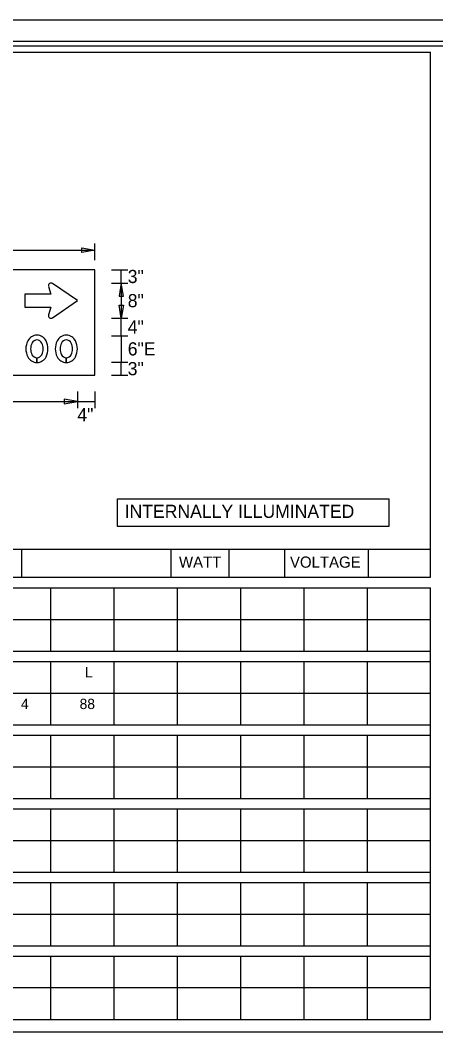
# Model space of a CAD drawing. Extents: x 764 to 1076, y -284 to -242.
# Drawn here: x 952.53 to 960.43, y -261.02 to -241.8 of the extents above; entities that cross this region are included whole.
import ezdxf

# ---------------------------------------------------------------- set-up
doc = ezdxf.new("R2010")
doc.units = 0
for name, color, linetype in [('GSBWFill', 7, 'Continuous'), ('GSColorFill', 7, 'Continuous'), ('GSDims', 7, 'Continuous'), ('GSOutline', 7, 'Continuous'), ('GSSign', 7, 'Continuous'), ('PlotBorder_dp', 7, 'Continuous'), ('SheetBorder_dp', 7, 'Continuous'), ('SheetLinesMisc2_dp', 7, 'Continuous'), ('TextLabel', 7, 'Continuous'), ('TextMinor', 7, 'Continuous')]:
    doc.layers.add(name, color=color, linetype=linetype)

msp = doc.modelspace()

# ---------------------------------------------------------------- linework, layer by layer
at = {"layer": 'GSBWFill'}
for p, q in [((953.951, -246.547), (945.951, -246.547)), ((953.951, -248.547), (953.951, -246.547)), ((952.849, -248.216), (952.849, -248.306)), ((952.849, -248.306), (952.849, -248.216)), ((953.408, -248.216), (953.408, -248.306)), ((953.408, -248.306), (953.408, -248.216)), ((945.951, -248.547), (953.951, -248.547))]:
    msp.add_line(p, q, dxfattribs=at)
for points in [[(953.07, -246.86), (953.115, -247.007), (952.618, -247.007)], [(953.143, -247.456), (953.618, -247.131), (953.143, -246.806)], [(952.618, -247.007), (952.618, -247.254), (953.115, -247.254), (953.07, -247.402)]]:
    msp.add_lwpolyline(points, dxfattribs=at)
for centre, radius, start, end in [((953.116, -246.845), 0.0481, 55.6003, 197.0573), ((953.116, -247.416), 0.0481, 162.9427, 304.3997), ((953.408, -247.983), 0.195, 26.481, 153.519), ((953.536, -248.047), 0.338, 153.519, 206.481), ((953.536, -248.047), 0.248, 153.519, 206.481), ((953.408, -247.983), 0.105, 26.481, 153.519), ((953.28, -248.047), 0.248, 333.519, 26.481), ((953.28, -248.047), 0.338, 333.519, 26.481), ((953.408, -248.111), 0.195, 206.481, 270), ((953.408, -248.111), 0.105, 206.481, 270), ((953.408, -248.111), 0.105, 270.0136, 333.519), ((953.408, -248.111), 0.195, 270.0073, 333.519)]:
    msp.add_arc(centre, radius, start, end, dxfattribs=at)
for centre, major_axis, start_param, end_param in [((952.849, -247.983), (0, 0.195), 5.17457, 7.3918), ((952.977, -248.047), (0, 0.338), 1.108615, 2.032978), ((952.977, -248.047), (0, 0.248), 1.108615, 2.032978), ((952.849, -247.983), (0, 0.105), 5.17457, 7.3918), ((952.721, -248.047), (0, 0.248), 4.250208, 5.17457), ((952.721, -248.047), (0, 0.338), 4.250208, 5.17457), ((952.849, -248.111), (0, 0.195), 2.032978, 3.141593), ((952.849, -248.111), (0, 0.105), 2.032978, 3.141593), ((952.849, -248.111), (0, 0.105), 3.141831, 4.250208), ((952.849, -248.111), (0, 0.195), 3.141721, 4.250208)]:
    msp.add_ellipse(centre, major_axis=major_axis, ratio=0.999998, start_param=start_param, end_param=end_param, dxfattribs=at)
at = {"layer": 'GSColorFill'}
for p, q in [((953.951, -246.547), (945.951, -246.547)), ((953.951, -246.547), (945.951, -246.547)), ((953.951, -248.547), (953.951, -246.547)), ((953.951, -248.547), (953.951, -246.547)), ((952.849, -248.216), (952.849, -248.306)), ((952.849, -248.306), (952.849, -248.216)), ((953.408, -248.216), (953.408, -248.306)), ((953.408, -248.306), (953.408, -248.216)), ((945.951, -248.547), (953.951, -248.547)), ((945.951, -248.547), (953.951, -248.547))]:
    msp.add_line(p, q, dxfattribs=at)
for points in [[(953.07, -246.86), (953.115, -247.007), (952.618, -247.007)], [(953.143, -247.456), (953.618, -247.131), (953.143, -246.806)], [(952.618, -247.007), (952.618, -247.254), (953.115, -247.254), (953.07, -247.402)]]:
    msp.add_lwpolyline(points, dxfattribs=at)
for centre, radius, start, end in [((953.116, -246.845), 0.0481, 55.6003, 197.0573), ((953.116, -247.416), 0.0481, 162.9427, 304.3997), ((953.408, -247.983), 0.195, 26.481, 153.519), ((953.536, -248.047), 0.338, 153.519, 206.481), ((953.536, -248.047), 0.248, 153.519, 206.481), ((953.408, -247.983), 0.105, 26.481, 153.519), ((953.28, -248.047), 0.248, 333.519, 26.481), ((953.28, -248.047), 0.338, 333.519, 26.481), ((953.408, -248.111), 0.195, 206.481, 270), ((953.408, -248.111), 0.105, 206.481, 270), ((953.408, -248.111), 0.105, 270.0136, 333.519), ((953.408, -248.111), 0.195, 270.0073, 333.519)]:
    msp.add_arc(centre, radius, start, end, dxfattribs=at)
for centre, major_axis, start_param, end_param in [((952.849, -247.983), (0, 0.195), 5.17457, 7.3918), ((952.977, -248.047), (0, 0.338), 1.108615, 2.032978), ((952.977, -248.047), (0, 0.248), 1.108615, 2.032978), ((952.849, -247.983), (0, 0.105), 5.17457, 7.3918), ((952.721, -248.047), (0, 0.248), 4.250208, 5.17457), ((952.721, -248.047), (0, 0.338), 4.250208, 5.17457), ((952.849, -248.111), (0, 0.195), 2.032978, 3.141593), ((952.849, -248.111), (0, 0.105), 2.032978, 3.141593), ((952.849, -248.111), (0, 0.105), 3.141831, 4.250208), ((952.849, -248.111), (0, 0.195), 3.141721, 4.250208)]:
    msp.add_ellipse(centre, major_axis=major_axis, ratio=0.999998, start_param=start_param, end_param=end_param, dxfattribs=at)
at = {"layer": 'GSDims'}
for p, q in [((953.951, -246.36), (953.951, -246.047)), ((945.951, -246.172), (953.951, -246.172)), ((953.951, -246.36), (953.951, -246.36)), ((954.264, -246.547), (954.576, -246.547)), ((954.264, -246.547), (954.264, -246.547)), ((954.451, -246.797), (954.451, -246.547)), ((954.264, -246.797), (954.576, -246.797)), ((954.264, -246.797), (954.576, -246.797)), ((954.451, -246.797), (954.451, -247.464)), ((954.264, -247.464), (954.576, -247.464)), ((954.264, -247.464), (954.576, -247.464)), ((954.451, -247.797), (954.451, -247.464)), ((954.264, -247.797), (954.576, -247.797)), ((954.264, -247.797), (954.576, -247.797)), ((954.451, -247.797), (954.451, -248.297)), ((954.264, -248.297), (954.576, -248.297)), ((954.264, -248.297), (954.576, -248.297)), ((954.451, -248.547), (954.451, -248.297)), ((954.264, -248.547), (954.576, -248.547)), ((954.264, -248.547), (954.264, -248.547)), ((953.618, -248.86), (953.618, -249.172)), ((953.618, -248.86), (953.618, -249.172)), ((953.951, -248.86), (953.951, -249.172)), ((953.951, -248.86), (953.951, -249.172)), ((946.285, -249.047), (953.618, -249.047)), ((953.618, -249.047), (953.951, -249.047))]:
    msp.add_line(p, q, dxfattribs=at)
for points in [[(953.951, -246.172), (953.701, -246.214), (953.701, -246.13)], [(954.451, -246.797), (954.41, -247.047), (954.493, -247.047)], [(954.451, -247.464), (954.41, -247.214), (954.493, -247.214)], [(953.618, -249.047), (953.368, -249.005), (953.368, -249.089)]]:
    msp.add_lwpolyline(points, close=True, dxfattribs=at)
at = {"layer": 'GSOutline'}
for p, q in [((953.951, -246.547), (945.951, -246.547)), ((953.951, -248.547), (953.951, -246.547)), ((945.951, -248.547), (953.951, -248.547))]:
    msp.add_line(p, q, dxfattribs=at)
for points in [[(953.07, -246.86), (953.115, -247.007), (952.618, -247.007)], [(953.143, -247.456), (953.618, -247.131), (953.143, -246.806)], [(952.618, -247.007), (952.618, -247.254), (953.115, -247.254), (953.07, -247.402)]]:
    msp.add_lwpolyline(points, dxfattribs=at)
for centre, radius, start, end in [((953.116, -246.845), 0.0481, 55.6003, 197.0573), ((953.116, -247.416), 0.0481, 162.9427, 304.3997), ((953.408, -247.983), 0.195, 26.481, 153.519), ((953.536, -248.047), 0.338, 153.519, 206.481), ((953.536, -248.047), 0.248, 153.519, 206.481), ((953.408, -247.983), 0.105, 26.481, 153.519), ((953.28, -248.047), 0.248, 333.519, 26.481), ((953.28, -248.047), 0.338, 333.519, 26.481), ((953.408, -248.111), 0.195, 206.481, 333.519), ((953.408, -248.111), 0.105, 206.481, 333.519)]:
    msp.add_arc(centre, radius, start, end, dxfattribs=at)
for centre, major_axis, start_param, end_param in [((952.849, -247.983), (0, 0.195), 5.17457, 7.3918), ((952.977, -248.047), (0, 0.338), 1.108615, 2.032978), ((952.977, -248.047), (0, 0.248), 1.108615, 2.032978), ((952.849, -247.983), (0, 0.105), 5.17457, 7.3918), ((952.721, -248.047), (0, 0.248), 4.250208, 5.17457), ((952.721, -248.047), (0, 0.338), 4.250208, 5.17457), ((952.849, -248.111), (0, 0.195), 2.032978, 4.250208), ((952.849, -248.111), (0, 0.105), 2.032978, 4.250208)]:
    msp.add_ellipse(centre, major_axis=major_axis, ratio=0.999998, start_param=start_param, end_param=end_param, dxfattribs=at)
at = {"layer": 'PlotBorder_dp'}
msp.add_line((993.084, -241.805), (927.084, -241.805), dxfattribs=at)
at = {"layer": 'SheetBorder_dp'}
msp.add_line((929.284, -242.205), (990.884, -242.205), dxfattribs=at)
at = {"layer": 'SheetLinesMisc2_dp'}
for p, q in [((930.448, -242.289), (990.623, -242.289)), ((939.865, -242.414), (960.331, -242.414)), ((960.331, -252.383), (960.331, -242.414)), ((939.865, -251.849), (960.331, -251.849)), ((952.554, -251.849), (952.554, -252.383)), ((955.398, -251.849), (955.398, -252.383)), ((956.496, -251.849), (956.496, -252.383)), ((957.555, -251.849), (957.555, -252.383)), ((959.149, -251.849), (959.149, -252.383)), ((939.865, -252.383), (960.331, -252.383)), ((930.736, -252.589), (960.331, -252.589)), ((953.107, -252.589), (953.107, -253.791)), ((954.311, -252.589), (954.311, -253.791)), ((955.515, -252.589), (955.515, -253.791)), ((956.719, -252.589), (956.719, -253.791)), ((957.923, -252.589), (957.923, -253.791)), ((959.127, -252.589), (959.127, -253.791)), ((960.331, -260.783), (960.331, -252.589)), ((930.736, -253.19), (960.331, -253.19)), ((930.736, -253.791), (960.331, -253.791)), ((930.736, -253.987), (960.331, -253.987)), ((953.107, -253.987), (953.107, -255.189)), ((954.311, -253.987), (954.311, -255.189)), ((955.515, -253.987), (955.515, -255.189)), ((956.719, -253.987), (956.719, -255.189)), ((957.923, -253.987), (957.923, -255.189)), ((959.127, -253.987), (959.127, -255.189)), ((930.736, -254.588), (960.331, -254.588)), ((930.736, -255.189), (960.331, -255.189)), ((930.736, -255.385), (960.331, -255.385)), ((953.107, -255.385), (953.107, -256.588)), ((954.311, -255.385), (954.311, -256.588)), ((955.515, -255.385), (955.515, -256.588)), ((956.719, -255.385), (956.719, -256.588)), ((957.923, -255.385), (957.923, -256.588)), ((959.127, -255.385), (959.127, -256.588)), ((930.736, -255.987), (960.331, -255.987)), ((930.736, -256.588), (960.331, -256.588)), ((930.736, -256.784), (960.331, -256.784)), ((953.107, -256.784), (953.107, -257.986)), ((954.311, -256.784), (954.311, -257.986)), ((955.515, -256.784), (955.515, -257.986)), ((956.719, -256.784), (956.719, -257.986)), ((957.923, -256.784), (957.923, -257.986)), ((959.127, -256.784), (959.127, -257.986)), ((930.736, -257.385), (960.331, -257.385)), ((930.736, -257.986), (960.331, -257.986)), ((930.736, -258.182), (960.331, -258.182)), ((953.107, -258.182), (953.107, -259.384)), ((954.311, -258.182), (954.311, -259.384)), ((955.515, -258.182), (955.515, -259.384)), ((956.719, -258.182), (956.719, -259.384)), ((957.923, -258.182), (957.923, -259.384)), ((959.127, -258.182), (959.127, -259.384)), ((930.736, -258.783), (960.331, -258.783)), ((930.736, -259.384), (960.331, -259.384)), ((930.736, -259.58), (960.331, -259.58)), ((953.107, -259.58), (953.107, -260.783)), ((954.311, -259.58), (954.311, -260.783)), ((955.515, -259.58), (955.515, -260.783)), ((956.719, -259.58), (956.719, -260.783)), ((957.923, -259.58), (957.923, -260.783)), ((959.127, -259.58), (959.127, -260.783)), ((930.736, -260.181), (960.331, -260.181)), ((930.736, -260.783), (960.331, -260.783)), ((930.448, -261.019), (990.623, -261.019))]:
    msp.add_line(p, q, dxfattribs=at)
at = {"layer": 'TextLabel'}
msp.add_lwpolyline([(954.379, -250.895), (959.541, -250.895), (959.541, -251.423), (954.379, -251.423)], close=True, dxfattribs=at)

# ---------------------------------------------------------------- texts
at = {"layer": 'GSDims'}
for s, p in [('3"', (954.576, -246.797)), ('8"', (954.576, -247.256)), ('4"', (954.576, -247.756)), ('6"E', (954.576, -248.172)), ('3"', (954.576, -248.547)), ('4"', (953.618, -249.422))]:
    msp.add_text(s, height=0.25, dxfattribs=at).set_placement(p)
at = {"layer": 'GSSign'}
for s, height, p in [('L', 0.196, (953.763, -254.288)), ('4', 0.196, (952.545, -254.889)), ('88', 0.1961, (953.661, -254.889))]:
    msp.add_text(s, height=height, dxfattribs=at).set_placement(p)
at = {"layer": 'TextLabel'}
msp.add_text('INTERNALLY ILLUMINATED', height=0.25, dxfattribs=at).set_placement((954.518, -251.258))
at = {"layer": 'TextMinor'}
for s, p in [('WATT', (955.55, -252.204)), ('VOLTAGE', (957.661, -252.204))]:
    msp.add_text(s, height=0.2126, dxfattribs=at).set_placement(p)

doc.saveas('drawing.dxf')
